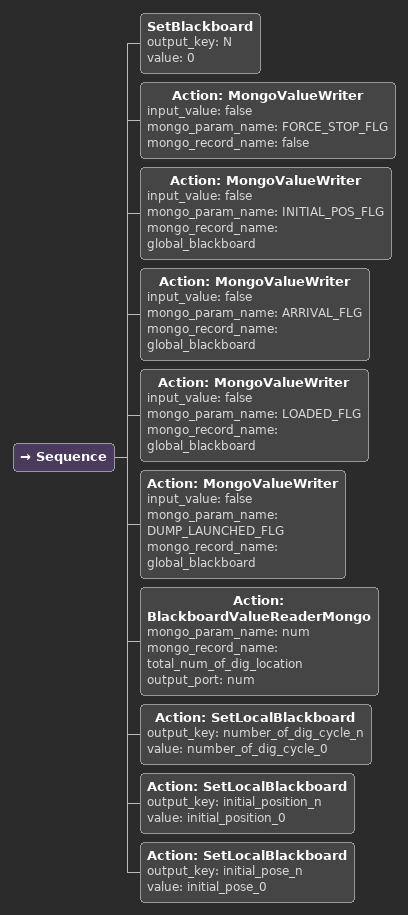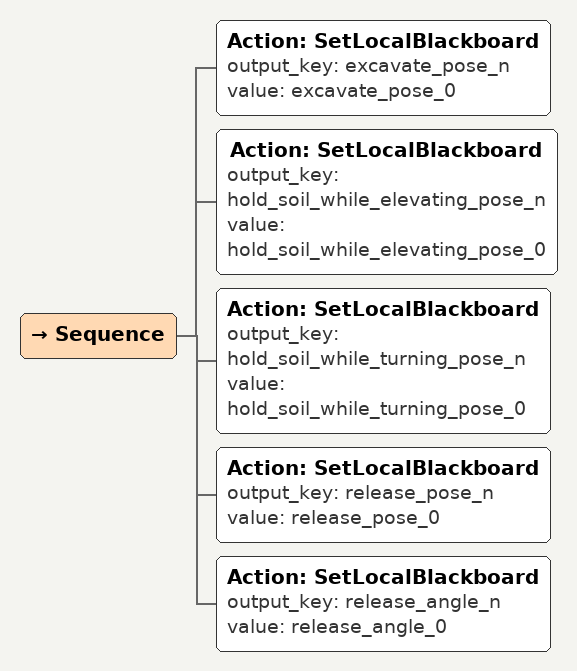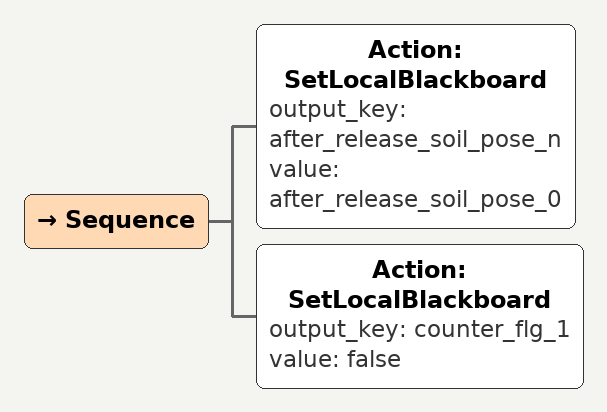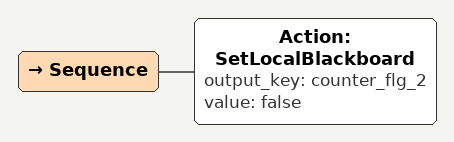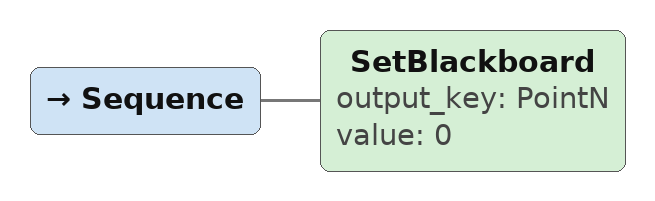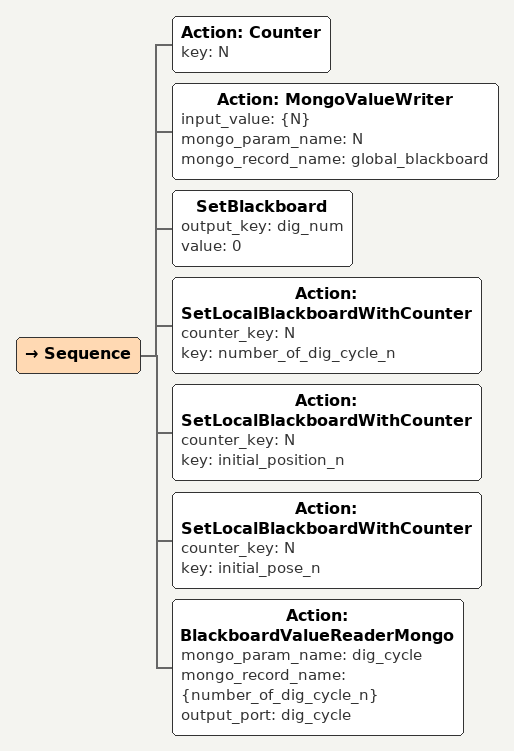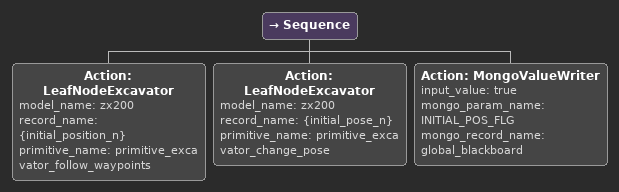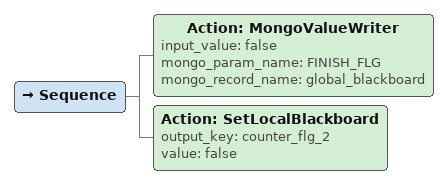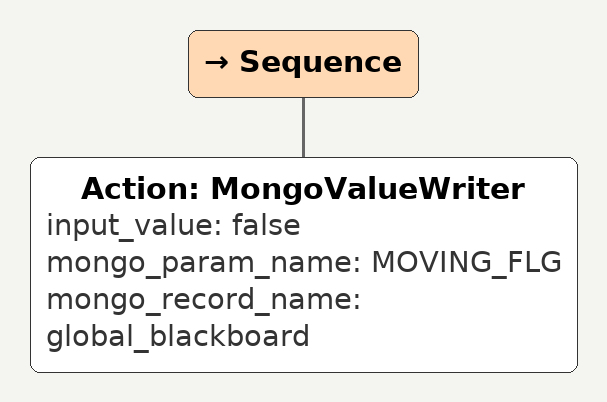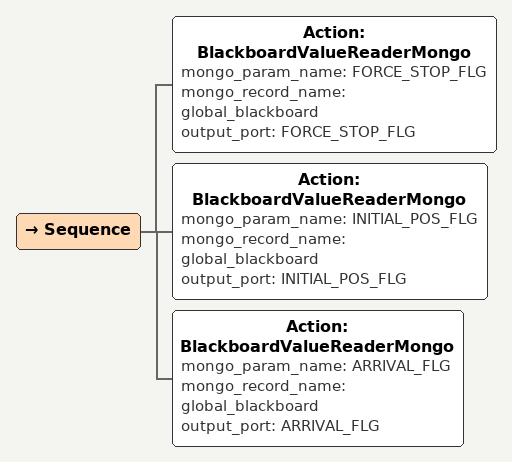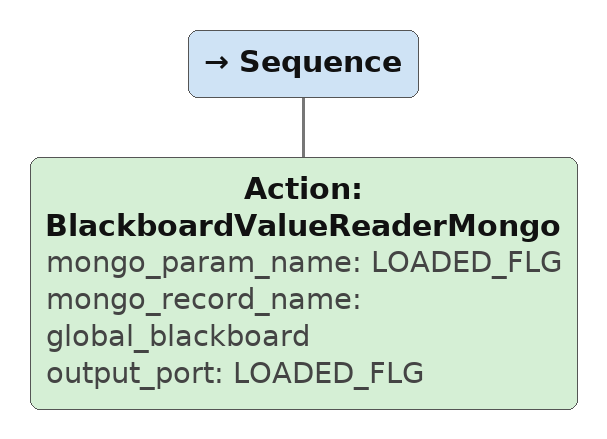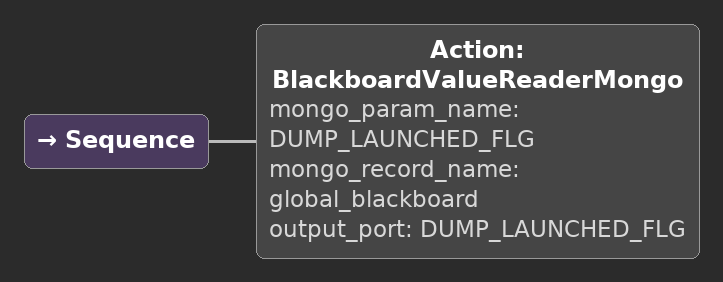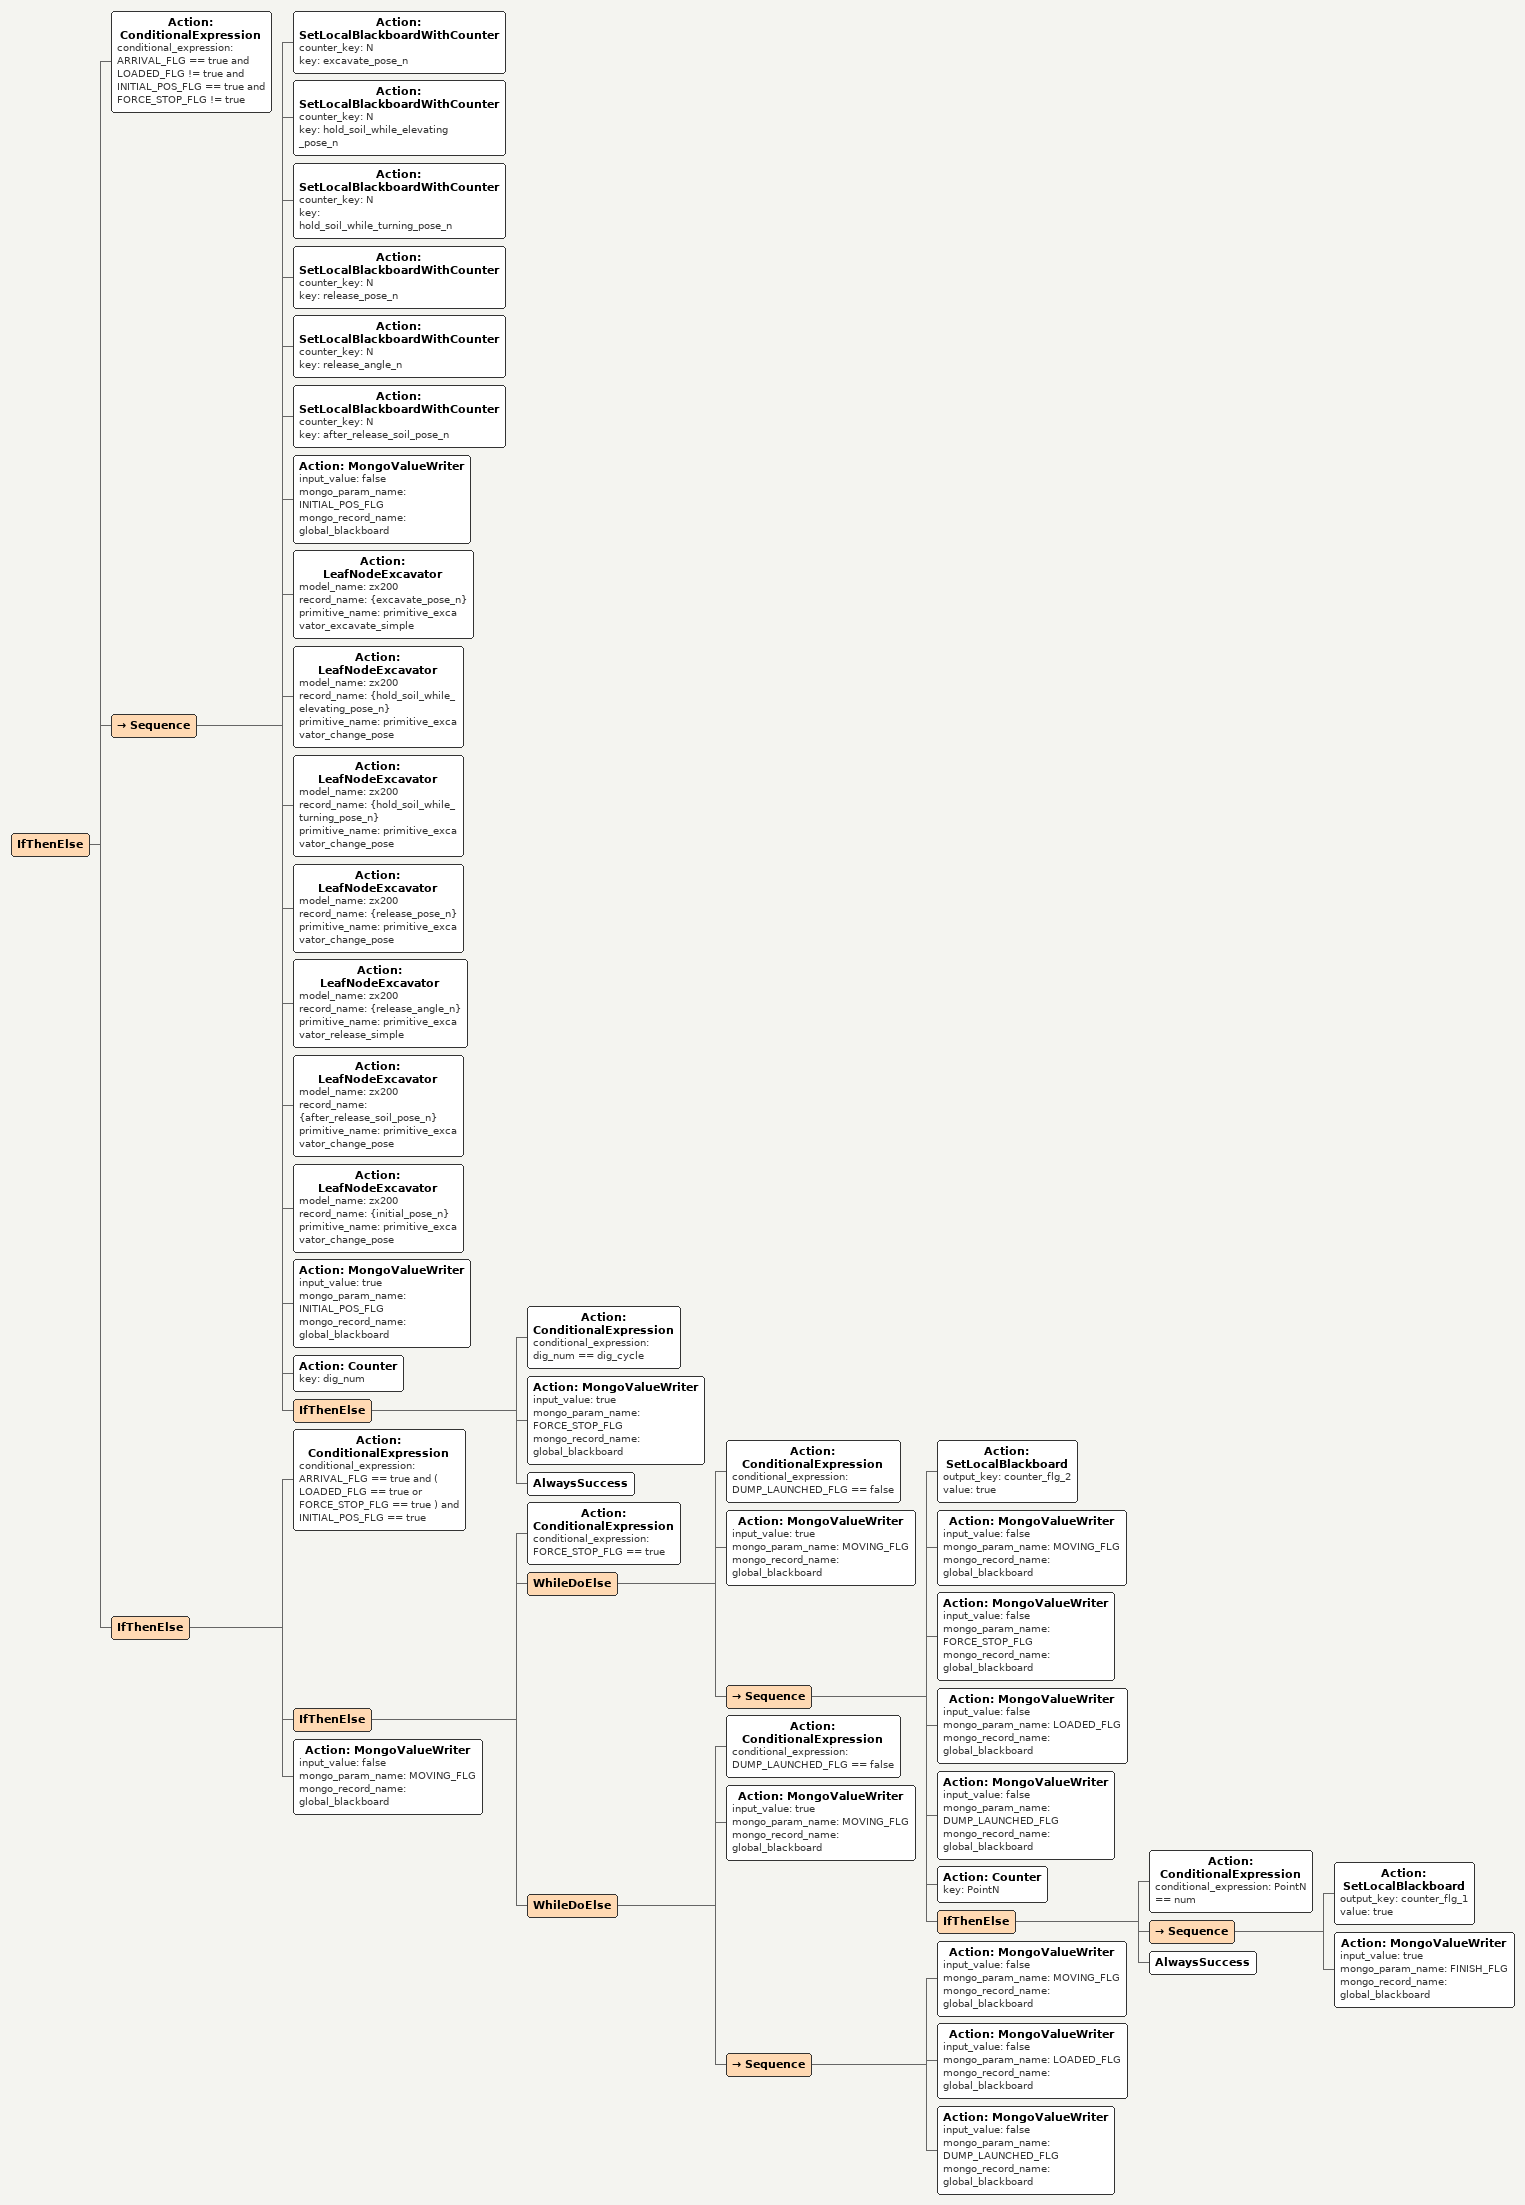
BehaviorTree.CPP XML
<Sequence>
    <SetBlackboard output_key="N" value="0"/>
    <Action ID="MongoValueWriter" input_value="false" mongo_param_name="FORCE_STOP_FLG" mongo_record_name="false"/>
    <Action ID="MongoValueWriter" input_value="false" mongo_param_name="INITIAL_POS_FLG" mongo_record_name="global_blackboard"/>
    <Action ID="MongoValueWriter" input_value="false" mongo_param_name="ARRIVAL_FLG" mongo_record_name="global_blackboard"/>
    <Action ID="MongoValueWriter" input_value="false" mongo_param_name="LOADED_FLG" mongo_record_name="global_blackboard"/>
    <Action ID="MongoValueWriter" input_value="false" mongo_param_name="DUMP_LAUNCHED_FLG" mongo_record_name="global_blackboard"/>
    <Action ID="BlackboardValueReaderMongo" mongo_param_name="num" mongo_record_name="total_num_of_dig_location" output_port="num"/>
    <Action ID="SetLocalBlackboard" output_key="number_of_dig_cycle_n" value="number_of_dig_cycle_0"/>
    <Action ID="SetLocalBlackboard" output_key="initial_position_n" value="initial_position_0"/>
    <Action ID="SetLocalBlackboard" output_key="initial_pose_n" value="initial_pose_0"/>
</Sequence>

<Sequence>
    <Action ID="SetLocalBlackboard" output_key="excavate_pose_n" value="excavate_pose_0"/>
    <Action ID="SetLocalBlackboard" output_key="hold_soil_while_elevating_pose_n" value="hold_soil_while_elevating_pose_0"/>
    <Action ID="SetLocalBlackboard" output_key="hold_soil_while_turning_pose_n" value="hold_soil_while_turning_pose_0"/>
    <Action ID="SetLocalBlackboard" output_key="release_pose_n" value="release_pose_0"/>
    <Action ID="SetLocalBlackboard" output_key="release_angle_n" value="release_angle_0"/>
</Sequence>

<Sequence>
    <Action ID="SetLocalBlackboard" output_key="after_release_soil_pose_n" value="after_release_soil_pose_0"/>
    <Action ID="SetLocalBlackboard" output_key="counter_flg_1" value="false"/>
</Sequence>

<Sequence>
    <Action ID="SetLocalBlackboard" output_key="counter_flg_2" value="false"/>
</Sequence>

<Sequence>
    <SetBlackboard output_key="PointN" value="0"/>
</Sequence>

<Sequence>
    <Action ID="Counter" key="N"/>
    <Action ID="MongoValueWriter" input_value="{N}" mongo_param_name="N" mongo_record_name="global_blackboard"/>
    <SetBlackboard output_key="dig_num" value="0"/>
    <Action ID="SetLocalBlackboardWithCounter" counter_key="N" key="number_of_dig_cycle_n"/>
    <Action ID="SetLocalBlackboardWithCounter" counter_key="N" key="initial_position_n"/>
    <Action ID="SetLocalBlackboardWithCounter" counter_key="N" key="initial_pose_n"/>
    <Action ID="BlackboardValueReaderMongo" mongo_param_name="dig_cycle" mongo_record_name="{number_of_dig_cycle_n}" output_port="dig_cycle"/>
</Sequence>

<Sequence>
    <Action model_name="zx200" ID="LeafNodeExcavator" record_name="{initial_position_n}" primitive_name="primitive_excavator_follow_waypoints"/>
    <Action model_name="zx200" ID="LeafNodeExcavator" record_name="{initial_pose_n}" primitive_name="primitive_excavator_change_pose"/>
    <Action ID="MongoValueWriter" input_value="true" mongo_param_name="INITIAL_POS_FLG" mongo_record_name="global_blackboard"/>
</Sequence>

<Sequence>
    <Action ID="MongoValueWriter" input_value="false" mongo_param_name="FINISH_FLG" mongo_record_name="global_blackboard"/>
    <Action ID="SetLocalBlackboard" output_key="counter_flg_2" value="false"/>
</Sequence>

<Sequence>
    <Action ID="MongoValueWriter" input_value="false" mongo_param_name="MOVING_FLG" mongo_record_name="global_blackboard"/>
</Sequence>

<Sequence>
    <Action ID="BlackboardValueReaderMongo" mongo_param_name="FORCE_STOP_FLG" mongo_record_name="global_blackboard" output_port="FORCE_STOP_FLG"/>
    <Action ID="BlackboardValueReaderMongo" mongo_param_name="INITIAL_POS_FLG" mongo_record_name="global_blackboard" output_port="INITIAL_POS_FLG"/>
    <Action ID="BlackboardValueReaderMongo" mongo_param_name="ARRIVAL_FLG" mongo_record_name="global_blackboard" output_port="ARRIVAL_FLG"/>
</Sequence>

<Sequence>
    <Action ID="BlackboardValueReaderMongo" mongo_param_name="LOADED_FLG" mongo_record_name="global_blackboard" output_port="LOADED_FLG"/>
</Sequence>

<Sequence>
    <Action ID="BlackboardValueReaderMongo" mongo_param_name="DUMP_LAUNCHED_FLG" mongo_record_name="global_blackboard" output_port="DUMP_LAUNCHED_FLG"/>
</Sequence>

<IfThenElse>
    <Action ID="ConditionalExpression" conditional_expression="ARRIVAL_FLG == true and LOADED_FLG != true and INITIAL_POS_FLG == true and FORCE_STOP_FLG != true"/>
    <Sequence>
        <Action ID="SetLocalBlackboardWithCounter" counter_key="N" key="excavate_pose_n"/>
        <Action ID="SetLocalBlackboardWithCounter" counter_key="N" key="hold_soil_while_elevating_pose_n"/>
        <Action ID="SetLocalBlackboardWithCounter" counter_key="N" key="hold_soil_while_turning_pose_n"/>
        <Action ID="SetLocalBlackboardWithCounter" counter_key="N" key="release_pose_n"/>
        <Action ID="SetLocalBlackboardWithCounter" counter_key="N" key="release_angle_n"/>
        <Action ID="SetLocalBlackboardWithCounter" counter_key="N" key="after_release_soil_pose_n"/>
        <Action ID="MongoValueWriter" input_value="false" mongo_param_name="INITIAL_POS_FLG" mongo_record_name="global_blackboard"/>
        <Action model_name="zx200" ID="LeafNodeExcavator" record_name="{excavate_pose_n}" primitive_name="primitive_excavator_excavate_simple"/>
        <Action model_name="zx200" ID="LeafNodeExcavator" record_name="{hold_soil_while_elevating_pose_n}" primitive_name="primitive_excavator_change_pose"/>
        <Action model_name="zx200" ID="LeafNodeExcavator" record_name="{hold_soil_while_turning_pose_n}" primitive_name="primitive_excavator_change_pose"/>
        <Action model_name="zx200" ID="LeafNodeExcavator" record_name="{release_pose_n}" primitive_name="primitive_excavator_change_pose"/>
        <Action model_name="zx200" ID="LeafNodeExcavator" record_name="{release_angle_n}" primitive_name="primitive_excavator_release_simple"/>
        <Action model_name="zx200" ID="LeafNodeExcavator" record_name="{after_release_soil_pose_n}" primitive_name="primitive_excavator_change_pose"/>
        <Action model_name="zx200" ID="LeafNodeExcavator" record_name="{initial_pose_n}" primitive_name="primitive_excavator_change_pose"/>
        <Action ID="MongoValueWriter" input_value="true" mongo_param_name="INITIAL_POS_FLG" mongo_record_name="global_blackboard"/>
        <Action ID="Counter" key="dig_num"/>
        <IfThenElse>
            <Action ID="ConditionalExpression" conditional_expression="dig_num == dig_cycle"/>
            <Action ID="MongoValueWriter" input_value="true" mongo_param_name="FORCE_STOP_FLG" mongo_record_name="global_blackboard"/>
            <AlwaysSuccess/>
        </IfThenElse>
    </Sequence>
    <IfThenElse>
        <Action ID="ConditionalExpression" conditional_expression="ARRIVAL_FLG == true and ( LOADED_FLG == true or FORCE_STOP_FLG == true ) and INITIAL_POS_FLG == true"/>
        <IfThenElse>
            <Action ID="ConditionalExpression" conditional_expression="FORCE_STOP_FLG == true "/>
            <WhileDoElse>
                <Action ID="ConditionalExpression" conditional_expression="DUMP_LAUNCHED_FLG == false "/>
                <Action ID="MongoValueWriter" input_value="true" mongo_param_name="MOVING_FLG" mongo_record_name="global_blackboard"/>
                <Sequence>
                    <Action ID="SetLocalBlackboard" output_key="counter_flg_2" value="true"/>
                    <Action ID="MongoValueWriter" input_value="false" mongo_param_name="MOVING_FLG" mongo_record_name="global_blackboard"/>
                    <Action ID="MongoValueWriter" input_value="false" mongo_param_name="FORCE_STOP_FLG" mongo_record_name="global_blackboard"/>
                    <Action ID="MongoValueWriter" input_value="false" mongo_param_name="LOADED_FLG" mongo_record_name="global_blackboard"/>
                    <Action ID="MongoValueWriter" input_value="false" mongo_param_name="DUMP_LAUNCHED_FLG" mongo_record_name="global_blackboard"/>
                    <Action ID="Counter" key="PointN"/>
                    <IfThenElse>
                        <Action ID="ConditionalExpression" conditional_expression="PointN == num"/>
                        <Sequence>
                            <Action ID="SetLocalBlackboard" output_key="counter_flg_1" value="true"/>
                            <Action ID="MongoValueWriter" input_value="true" mongo_param_name="FINISH_FLG" mongo_record_name="global_blackboard"/>
                        </Sequence>
                        <AlwaysSuccess/>
                    </IfThenElse>
                </Sequence>
            </WhileDoElse>
            <WhileDoElse>
                <Action ID="ConditionalExpression" conditional_expression="DUMP_LAUNCHED_FLG == false"/>
                <Action ID="MongoValueWriter" input_value="true" mongo_param_name="MOVING_FLG" mongo_record_name="global_blackboard"/>
                <Sequence>
                    <Action ID="MongoValueWriter" input_value="false" mongo_param_name="MOVING_FLG" mongo_record_name="global_blackboard"/>
                    <Action ID="MongoValueWriter" input_value="false" mongo_param_name="LOADED_FLG" mongo_record_name="global_blackboard"/>
                    <Action ID="MongoValueWriter" input_value="false" mongo_param_name="DUMP_LAUNCHED_FLG" mongo_record_name="global_blackboard"/>
                </Sequence>
            </WhileDoElse>
        </IfThenElse>
        <Action ID="MongoValueWriter" input_value="false" mongo_param_name="MOVING_FLG" mongo_record_name="global_blackboard"/>
    </IfThenElse>
</IfThenElse>
